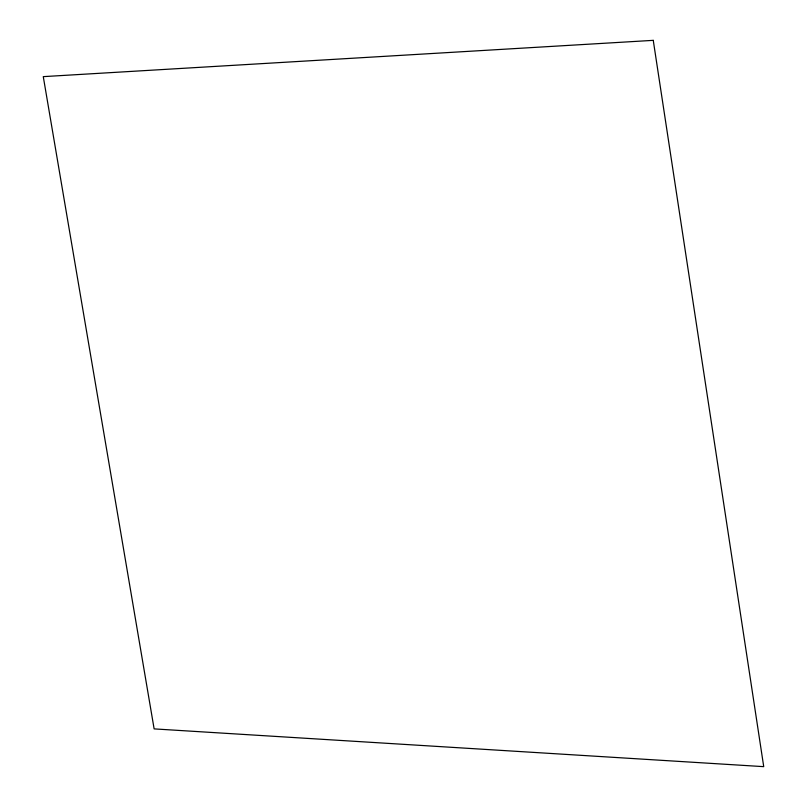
<?xml version="1.0" encoding="UTF-8"?>
<svg xmlns="http://www.w3.org/2000/svg" width="807" height="807" viewBox="0 0 807 807"><rect width="100%" height="100%" fill="white"/><g stroke="black" fill="none" stroke-linecap="round" stroke-linejoin="round"><path stroke-width="1.21" d="M653.256 40.35L43.275 76.635L154.127 728.892L763.725 766.65L653.256 40.35"/></g></svg>
